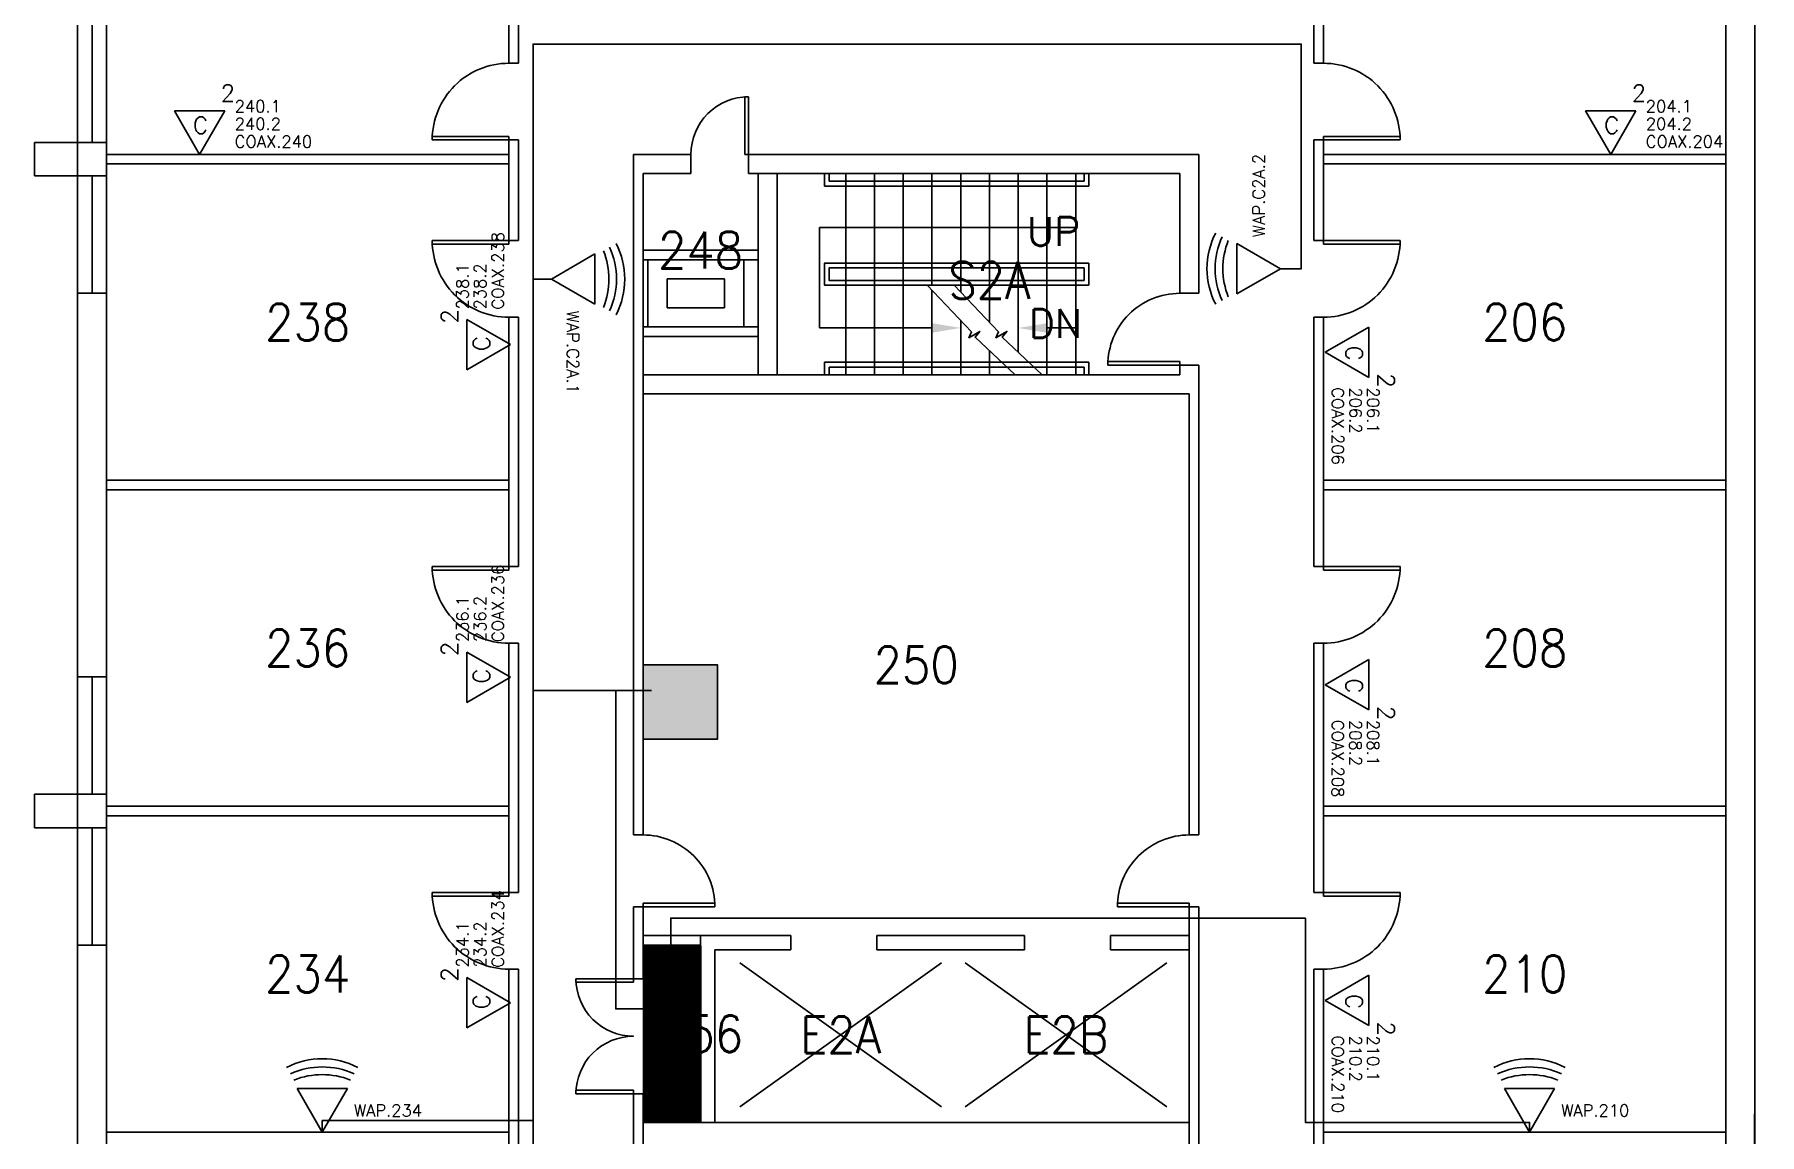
# Model space of a CAD drawing. Header units: inches. Extents: x -460 to 10305, y -938 to 5356.
# Drawn here: x 4018 to 4738, y 648 to 1107 of the extents above; entities that cross this region are included whole.
import ezdxf
from ezdxf.enums import TextEntityAlignment as Align

# ---------------------------------------------------------------- set-up
doc = ezdxf.new("R2010")
doc.units = ezdxf.units.IN
doc.header["$MEASUREMENT"] = 0
doc.set_wipeout_variables(frame=1)
for name, color, linetype in [('01-0263-02-DWG-BFP-ARCH$0$SP-DOORS', 5, 'Continuous'), ('01-0263-02-DWG-BFP-ARCH$0$SP-ELEVATOR', 112, 'Continuous'), ('01-0263-02-DWG-BFP-ARCH$0$SP-GROSS', 30, 'Continuous'), ('01-0263-02-DWG-BFP-ARCH$0$SP-GUARDRAIL', 150, 'Continuous'), ('01-0263-02-DWG-BFP-ARCH$0$SP-RMNO', 7, 'Continuous'), ('01-0263-02-DWG-BFP-ARCH$0$SP-ROOM', 7, 'Continuous'), ('01-0263-02-DWG-BFP-ARCH$0$SP-STAIRS', 1, 'Continuous'), ('01-0263-02-DWG-BFP-ARCH$0$SP-TEXT', 72, 'Continuous'), ('01-0263-02-DWG-BFP-ARCH$0$SP-WALL', 7, 'Continuous'), ('01-0263-02-DWG-BFP-ARCH$0$SP-WINDOWS', 6, 'Continuous'), ('T-Comm-E', 1, 'Continuous'), ('T-Comm-E-Wireless', 1, 'Continuous'), ('T-Comm-Path', 40, 'Continuous'), ('T-Comm-TR', 40, 'Continuous')]:
    doc.layers.add(name, color=color, linetype=linetype)
doc.layers.get('01-0263-02-DWG-BFP-ARCH$0$SP-ROOM').off()
doc.styles.add('01-0263-02-DWG-BFP-ARCH$0$ROMANS', font='ROMANS.shx', dxfattribs={"width": 0.9})
doc.styles.add('01-0263-02-DWG-BFP-ARCH$0$STANDARD', font='TXT.shx', dxfattribs={"height": 12})
doc.styles.add('3-32', font='SIMPLEX.shx', dxfattribs={"height": 9})
pattern_1 = [(45, (-2146.32676, -11547.80985), (-0.0883883476, 0.0883883476), [])]

# ---------------------------------------------------------------- blocks, each defined once
blk = doc.blocks.new('01-0263-02-DWG-BFP-ARCH$0$DOR00')
at = {"color": 0}
for p, q in [((0, 1), (0, 0)), ((1, 0), (1, 1))]:
    blk.add_line(p, q, dxfattribs=at)
blk = doc.blocks.new('01-0263-02-DWG-BFP-ARCH$0$DOR01')
at = {"color": 0}
for p, q in [((1, 1), (0, 1)), ((0, 1), (0, 0)), ((1, 0), (1, 1)), ((0, 0), (1, 0))]:
    blk.add_line(p, q, dxfattribs=at)
blk = doc.blocks.new('01-0263-02-DWG-BFP-ARCH$0$FMGRM1')
at = {"style": '01-0263-02-DWG-BFP-ARCH$0$ROMANS', "width": 0.9}
for tag, p in [('RMAREA', (0, -0.2836)), ('DATA1', (0, -0.443)), ('DATA2', (0, -0.6024)), ('DATA3', (0, -0.7618)), ('DATA4', (0, -0.9213)), ('DATA5', (0, -1.0807))]:
    blk.add_attdef(tag, text='', height=0.1172, dxfattribs=at).set_placement(p, align=Align.CENTER)
at = {"linetype": 'Continuous'}
blk.add_wipeout([(-0.375, -0.125), (0.375, -0.125), (0.375, 0.125), (-0.375, 0.125)], dxfattribs=at)
at = {"layer": '01-0263-02-DWG-BFP-ARCH$0$SP-RMNO', "style": '01-0263-02-DWG-BFP-ARCH$0$ROMANS', "width": 0.9}
blk.add_attdef('RMNUMB', text='', height=0.16, dxfattribs=at).set_placement((0, 0), align=Align.MIDDLE)
blk = doc.blocks.new('01-0263-02-DWG-BFP-ARCH', base_point=(1295.16, 1353.43))
at = {"layer": '01-0263-02-DWG-BFP-ARCH$0$SP-DOORS'}
for points in [[(1475.16, 2445.43, 0.414214), (1443.16, 2413.43, 0.414214)], [(1815.16, 2445.43, -0.414214), (1847.16, 2413.43, -0.414214)], [(1551.16, 2407.43, -0.414214), (1575.16, 2431.43, -0.414214)], [(1475.16, 2339.43, -0.414214), (1443.16, 2371.43, -0.414214)], [(1815.16, 2339.43, 0.414214), (1847.16, 2371.43, 0.414214)], [(1755.16, 2349.43, 0.414214), (1725.16, 2319.43, 0.414214)], [(1475.16, 2203.43, -0.414214), (1443.16, 2235.43, -0.414214)], [(1815.16, 2203.43, 0.414214), (1847.16, 2235.43, 0.414214)], [(1531.16, 2123.43, -0.414214), (1561.16, 2093.43, -0.414214)], [(1759.16, 2123.43, 0.414214), (1729.16, 2093.43, 0.414214)], [(1475.16, 2067.43, -0.414214), (1443.16, 2099.43, -0.414214)], [(1815.16, 2067.43, 0.414214), (1847.16, 2099.43, 0.414214)], [(1503.16, 2063.43, 0.414214), (1527.16, 2039.43, 0.414214), (1503.16, 2015.43, 0.414214)]]:
    blk.add_lwpolyline(points, format="xyb", dxfattribs=at)
at = {"layer": '01-0263-02-DWG-BFP-ARCH$0$SP-ELEVATOR'}
for p, q in [((1571.58, 2070.03), (1655.78, 2010.02)), ((1571.58, 2010.02), (1655.78, 2070.03)), ((1665.57, 2070.03), (1749.77, 2010.02)), ((1665.57, 2010.02), (1749.77, 2070.03))]:
    blk.add_line(p, q, dxfattribs=at)
at = {"layer": '01-0263-02-DWG-BFP-ARCH$0$SP-GROSS'}
blk.add_lwpolyline([(1995.16, 2641.43), (1295.16, 2641.43), (1295.16, 1353.43), (1995.06, 1353.48), (1995.03, 1373.67), (1995.16, 2641.43)], close=True, dxfattribs=at)
at = {"layer": '01-0263-02-DWG-BFP-ARCH$0$SP-GUARDRAIL'}
for p, q in [((1606.83, 2394.21), (1606.83, 2399.43)), ((1608.83, 2396.21), (1608.83, 2399.43)), ((1715.25, 2399.43), (1715.25, 2396.21)), ((1717.25, 2399.43), (1717.25, 2394.21)), ((1717.25, 2394.21), (1606.83, 2394.21)), ((1715.25, 2396.21), (1608.83, 2396.21)), ((1717.25, 2320.64), (1606.83, 2320.64)), ((1606.83, 2320.64), (1606.83, 2315.43)), ((1715.25, 2318.64), (1608.83, 2318.64)), ((1608.83, 2318.64), (1608.83, 2315.43)), ((1715.25, 2315.43), (1715.25, 2318.64)), ((1717.25, 2315.43), (1717.25, 2320.64))]:
    blk.add_line(p, q, dxfattribs=at)
for points in [[(1606.83, 2357.43), (1606.83, 2362.01), (1717.25, 2362.01)], [(1717.25, 2362.01), (1717.25, 2357.43)], [(1606.83, 2357.43), (1606.83, 2352.84), (1717.25, 2352.84)], [(1608.83, 2357.43), (1608.83, 2360.01), (1715.25, 2360.01)], [(1608.83, 2357.43), (1608.83, 2354.84), (1715.25, 2354.84)], [(1715.25, 2360.01), (1715.25, 2357.43)], [(1715.25, 2354.84), (1715.25, 2357.43)], [(1717.25, 2352.84), (1717.25, 2357.43)]]:
    blk.add_lwpolyline(points, dxfattribs=at)
at = {"layer": '01-0263-02-DWG-BFP-ARCH$0$SP-STAIRS'}
for p, q in [((1615.74, 2315.43), (1615.74, 2399.43)), ((1627.74, 2315.43), (1627.74, 2399.43)), ((1639.74, 2315.43), (1639.74, 2399.43)), ((1651.74, 2352.84), (1651.74, 2399.43)), ((1663.74, 2350.02), (1663.74, 2399.43)), ((1675.74, 2337.34), (1675.74, 2399.43)), ((1687.74, 2324.88), (1687.74, 2399.43)), ((1699.74, 2315.43), (1699.74, 2399.43)), ((1711.74, 2315.43), (1711.74, 2399.43)), ((1651.74, 2315.43), (1651.74, 2350.75)), ((1663.74, 2315.43), (1663.74, 2338.07)), ((1675.74, 2315.43), (1675.74, 2325.53))]:
    blk.add_line(p, q, dxfattribs=at)
for points in [[(1686.51, 2315.43), (1669.77, 2331.14), (1671.72, 2333.53), (1667.16, 2330.92), (1668.25, 2333.31), (1649.77, 2352.84)], [(1697.82, 2315.43), (1681.07, 2331.14), (1683.03, 2333.53), (1678.46, 2330.92), (1679.55, 2333.31), (1661.07, 2352.84)]]:
    blk.add_lwpolyline(points, dxfattribs=at)
at = {"layer": '01-0263-02-DWG-BFP-ARCH$0$SP-TEXT'}
for p, q in [((1604.75, 2334.98), (1604.75, 2376.9)), ((1604.75, 2376.9), (1711.74, 2376.9)), ((1651.74, 2334.98), (1604.75, 2334.98)), ((1699.74, 2334.98), (1711.74, 2334.98))]:
    blk.add_line(p, q, dxfattribs=at)
for points in [[(1651.74, 2332.98), (1651.74, 2336.98), (1663.74, 2334.98)], [(1699.74, 2336.98), (1699.74, 2332.98), (1687.74, 2334.98)]]:
    blk.add_solid(points, dxfattribs=at)
at = {"layer": '01-0263-02-DWG-BFP-ARCH$0$SP-WALL'}
for p, q in [((1995.16, 2641.43), (1995.16, 1375.43)), ((1983.16, 2629.43), (1983.16, 1365.43)), ((1475.16, 2445.43), (1475.16, 2461.43)), ((1479.16, 2445.43), (1479.16, 2461.43)), ((1811.16, 2445.43), (1811.16, 2461.43)), ((1815.16, 2445.43), (1815.16, 2461.43)), ((1307.16, 2412.43), (1277.16, 2412.43)), ((1277.16, 2412.43), (1277.16, 2398.43)), ((1295.16, 2412.43), (1295.16, 2398.43)), ((1475.16, 2371.43), (1475.16, 2413.43)), ((1479.16, 2371.43), (1479.16, 2413.43)), ((1811.16, 2371.43), (1811.16, 2413.43)), ((1815.16, 2371.43), (1815.16, 2413.43)), ((1307.16, 2407.43), (1475.16, 2407.43)), ((1527.16, 2407.43), (1551.16, 2407.43)), ((1527.16, 2123.43), (1527.16, 2407.43)), ((1575.16, 2407.43), (1763.16, 2407.43)), ((1763.16, 2349.43), (1763.16, 2407.43)), ((1983.16, 2407.43), (1815.16, 2407.43)), ((1277.16, 2398.43), (1307.16, 2398.43)), ((1307.16, 2403.43), (1475.16, 2403.43)), ((1531.16, 2399.43), (1551.16, 2399.43)), ((1531.16, 2123.43), (1531.16, 2399.43)), ((1575.16, 2399.43), (1755.16, 2399.43)), ((1579.16, 2315.43), (1579.16, 2399.43)), ((1587.16, 2315.43), (1587.16, 2399.43)), ((1755.16, 2399.43), (1755.16, 2349.43)), ((1983.16, 2403.43), (1815.16, 2403.43)), ((1531.16, 2367.43), (1579.16, 2367.43)), ((1531.16, 2363.43), (1579.16, 2363.43)), ((1533.16, 2335.43), (1533.16, 2363.43)), ((1573.16, 2335.43), (1573.16, 2363.43)), ((1541.16, 2355.43), (1565.16, 2355.43)), ((1541.16, 2343.43), (1541.16, 2355.43)), ((1565.16, 2343.43), (1565.16, 2355.43)), ((1295.16, 2349.43), (1307.16, 2349.43)), ((1541.16, 2343.43), (1565.16, 2343.43)), ((1475.16, 2235.43), (1475.16, 2339.43)), ((1479.16, 2235.43), (1479.16, 2339.43)), ((1531.16, 2335.43), (1579.16, 2335.43)), ((1811.16, 2235.43), (1811.16, 2339.43)), ((1815.16, 2235.43), (1815.16, 2339.43)), ((1531.16, 2331.43), (1579.16, 2331.43)), ((1755.16, 2319.43), (1755.16, 2315.43)), ((1763.16, 2123.43), (1763.16, 2319.43)), ((1531.16, 2315.43), (1755.16, 2315.43)), ((1531.16, 2307.43), (1759.16, 2307.43)), ((1759.16, 2123.43), (1759.16, 2307.43)), ((1307.16, 2271.43), (1475.16, 2271.43)), ((1983.16, 2271.43), (1815.16, 2271.43)), ((1307.16, 2267.43), (1475.16, 2267.43)), ((1983.16, 2267.43), (1815.16, 2267.43)), ((1475.16, 2099.43), (1475.16, 2203.43)), ((1479.16, 2099.43), (1479.16, 2203.43)), ((1811.16, 2099.43), (1811.16, 2203.43)), ((1815.16, 2099.43), (1815.16, 2203.43)), ((1295.16, 2189.43), (1307.16, 2189.43)), ((1307.16, 2140.43), (1277.16, 2140.43)), ((1277.16, 2140.43), (1277.16, 2126.43)), ((1295.16, 2140.43), (1295.16, 2126.43)), ((1307.16, 2135.43), (1475.16, 2135.43)), ((1307.16, 2131.43), (1475.16, 2131.43)), ((1983.16, 2135.43), (1815.16, 2135.43)), ((1983.16, 2131.43), (1815.16, 2131.43)), ((1277.16, 2126.43), (1307.16, 2126.43)), ((1527.16, 2063.43), (1527.16, 2093.43)), ((1531.16, 2063.43), (1531.16, 2093.43)), ((1759.16, 1858.93), (1759.16, 2093.43)), ((1763.16, 1831.43), (1763.16, 2093.43)), ((1531.16, 2081.43), (1592.8, 2081.43)), ((1555.16, 2003.43), (1555.16, 2081.43)), ((1628.8, 2081.43), (1690.34, 2081.43)), ((1726.34, 2081.43), (1759.16, 2081.43)), ((1295.16, 2077.43), (1307.16, 2077.43)), ((1531.16, 2077.43), (1555.16, 2077.43)), ((1561.16, 2075.43), (1592.8, 2075.43)), ((1561.16, 2003.43), (1561.16, 2075.43)), ((1628.8, 2075.43), (1690.34, 2075.43)), ((1726.34, 2075.43), (1759.16, 2075.43)), ((1475.16, 1963.43), (1475.16, 2067.43)), ((1479.16, 1963.43), (1479.16, 2067.43)), ((1811.16, 1963.43), (1811.16, 2067.43)), ((1815.16, 1963.43), (1815.16, 2067.43)), ((1527.16, 1831.43), (1527.16, 2015.43)), ((1531.16, 1858.93), (1531.16, 2015.43)), ((1531.16, 2003.43), (1759.16, 2003.43)), ((1307.16, 1999.43), (1475.16, 1999.43)), ((1983.16, 1999.43), (1815.16, 1999.43))]:
    blk.add_line(p, q, dxfattribs=at)
for points in [[(1295.16, 1904.43), (1295.16, 2411.43), (1295.16, 2641.43)], [(1307.16, 1904.43), (1307.16, 2411.43), (1307.16, 2629.43)]]:
    blk.add_lwpolyline(points, dxfattribs=at)
at = {"layer": '01-0263-02-DWG-BFP-ARCH$0$SP-WINDOWS'}
for p, q in [((1301.16, 2461.43), (1301.16, 2412.43)), ((1301.16, 2349.43), (1301.16, 2398.43)), ((1301.16, 2189.43), (1301.16, 2140.43)), ((1301.16, 2077.43), (1301.16, 2126.43))]:
    blk.add_line(p, q, dxfattribs=at)
at = {"layer": '01-0263-02-DWG-BFP-ARCH$0$SP-DOORS'}
for p, xscale, yscale, zscale, rotation in [((1575.16, 2407.43), 24, 1.5, 24, 90.00000000000323), ((1475.16, 2413.43), 32, -1.5, 32, 180), ((1475.16, 2371.43), 32, 1.5, 32, 180), ((1755.16, 2319.43), 30, -1.5, 30, 180), ((1475.16, 2235.43), 32, 1.5, 32, 180), ((1475.16, 2099.43), 32, 1.5, 32, 180), ((1759.16, 2093.43), 30, -1.5, 30, 180), ((1527.16, 2063.43), 24, 1.5, 24, 180), ((1527.16, 2015.43), 24, -1.5, 24, 180)]:
    blk.add_blockref('01-0263-02-DWG-BFP-ARCH$0$DOR01', p, dxfattribs=dict(at, xscale=xscale, yscale=yscale, zscale=zscale, rotation=rotation))
for p, xscale, yscale, zscale in [((1815.16, 2413.43), 32, 1.5, 32), ((1815.16, 2371.43), 32, -1.5, 32), ((1815.16, 2235.43), 32, -1.5, 32), ((1815.16, 2099.43), 32, -1.5, 32), ((1531.16, 2093.43), 30, 1.5, 30)]:
    blk.add_blockref('01-0263-02-DWG-BFP-ARCH$0$DOR01', p, dxfattribs=dict(at, xscale=xscale, yscale=yscale, zscale=zscale))
at = {"layer": '01-0263-02-DWG-BFP-ARCH$0$SP-WALL'}
for p, xscale, yscale, zscale, rotation in [((1475.16, 2413.43), 32, -4, 32, 90), ((1815.16, 2413.43), 32, 3.999999999999773, 32, 90), ((1575.16, 2399.43), 24, -7.999999999999544, 24, 180), ((1475.16, 2371.43), 32, 4, 32, 270), ((1815.16, 2371.43), 32, -3.999999999999773, 32, 270), ((1755.16, 2319.43), 30, -7.999999999999773, 30, 90), ((1475.16, 2235.43), 32, 4, 32, 270), ((1815.16, 2235.43), 32, -4.000000000000227, 32, 270), ((1531.16, 2093.43), 30, 4, 30, 90), ((1759.16, 2093.43), 30, -3.999999999999773, 30, 90), ((1475.16, 2099.43), 32, 4, 32, 270), ((1815.16, 2099.43), 32, -3.999999999999773, 32, 270), ((1531.16, 2015.43), 48, 4, 48, 90)]:
    blk.add_blockref('01-0263-02-DWG-BFP-ARCH$0$DOR00', p, dxfattribs=dict(at, xscale=xscale, yscale=yscale, zscale=zscale, rotation=rotation))
at = {"layer": '01-0263-02-DWG-BFP-ARCH$0$SP-WALL', "xscale": 36, "yscale": 6, "zscale": 36}
for p in [(1592.8, 2075.43), (1690.34, 2075.43)]:
    blk.add_blockref('01-0263-02-DWG-BFP-ARCH$0$DOR00', p, dxfattribs=at)
at = {"layer": '01-0263-02-DWG-BFP-ARCH$0$SP-TEXT', "style": '01-0263-02-DWG-BFP-ARCH$0$STANDARD'}
for s, p in [('UP', (1713.56, 2375.25)), ('DN', (1714.39, 2336.82))]:
    blk.add_text(s, height=12, dxfattribs=at).set_placement(p, align=Align.MIDDLE_RIGHT)
at = {"layer": '01-0263-02-DWG-BFP-ARCH$0$SP-ROOM'}
ref = blk.add_blockref('01-0263-02-DWG-BFP-ARCH$0$FMGRM1', (1555.16, 2367.43), dxfattribs=dict(at, xscale=96, yscale=96, zscale=96))
ref.add_attrib('RMNUMB', '248', dxfattribs={"layer": '01-0263-02-DWG-BFP-ARCH$0$SP-RMNO', "height": 15.36, "style": '01-0263-02-DWG-BFP-ARCH$0$ROMANS', "width": 0.9}).set_placement((1555.16, 2367.43), align=Align.MIDDLE)
ref = blk.add_blockref('01-0263-02-DWG-BFP-ARCH$0$FMGRM1', (1675.74, 2354.84), dxfattribs=dict(at, xscale=96, yscale=96, zscale=96))
ref.add_attrib('RMNUMB', 'S2A', dxfattribs={"layer": '01-0263-02-DWG-BFP-ARCH$0$SP-RMNO', "height": 15.36, "style": '01-0263-02-DWG-BFP-ARCH$0$ROMANS', "width": 0.9}).set_placement((1675.74, 2354.84), align=Align.MIDDLE)
ref = blk.add_blockref('01-0263-02-DWG-BFP-ARCH$0$FMGRM1', (1391.16, 2337.43), dxfattribs=dict(at, xscale=96, yscale=96, zscale=96))
ref.add_attrib('RMNUMB', '238', dxfattribs={"layer": '01-0263-02-DWG-BFP-ARCH$0$SP-RMNO', "height": 15.36, "style": '01-0263-02-DWG-BFP-ARCH$0$ROMANS', "width": 0.9}).set_placement((1391.16, 2337.43), align=Align.MIDDLE)
ref = blk.add_blockref('01-0263-02-DWG-BFP-ARCH$0$FMGRM1', (1899.16, 2337.43), dxfattribs=dict(at, xscale=96, yscale=96, zscale=96))
ref.add_attrib('RMNUMB', '206', dxfattribs={"layer": '01-0263-02-DWG-BFP-ARCH$0$SP-RMNO', "height": 15.36, "style": '01-0263-02-DWG-BFP-ARCH$0$ROMANS', "width": 0.9}).set_placement((1899.16, 2337.43), align=Align.MIDDLE)
ref = blk.add_blockref('01-0263-02-DWG-BFP-ARCH$0$FMGRM1', (1391.16, 2201.43), dxfattribs=dict(at, xscale=96, yscale=96, zscale=96))
ref.add_attrib('RMNUMB', '236', dxfattribs={"layer": '01-0263-02-DWG-BFP-ARCH$0$SP-RMNO', "height": 15.36, "style": '01-0263-02-DWG-BFP-ARCH$0$ROMANS', "width": 0.9}).set_placement((1391.16, 2201.43), align=Align.MIDDLE)
ref = blk.add_blockref('01-0263-02-DWG-BFP-ARCH$0$FMGRM1', (1899.16, 2201.43), dxfattribs=dict(at, xscale=96, yscale=96, zscale=96))
ref.add_attrib('RMNUMB', '208', dxfattribs={"layer": '01-0263-02-DWG-BFP-ARCH$0$SP-RMNO', "height": 15.36, "style": '01-0263-02-DWG-BFP-ARCH$0$ROMANS', "width": 0.9}).set_placement((1899.16, 2201.43), align=Align.MIDDLE)
ref = blk.add_blockref('01-0263-02-DWG-BFP-ARCH$0$FMGRM1', (1645.16, 2194.43), dxfattribs=dict(at, xscale=96, yscale=96, zscale=96))
ref.add_attrib('RMNUMB', '250', dxfattribs={"layer": '01-0263-02-DWG-BFP-ARCH$0$SP-RMNO', "height": 15.36, "style": '01-0263-02-DWG-BFP-ARCH$0$ROMANS', "width": 0.9}).set_placement((1645.16, 2194.43), align=Align.MIDDLE)
ref = blk.add_blockref('01-0263-02-DWG-BFP-ARCH$0$FMGRM1', (1391.16, 2065.43), dxfattribs=dict(at, xscale=96, yscale=96, zscale=96))
ref.add_attrib('RMNUMB', '234', dxfattribs={"layer": '01-0263-02-DWG-BFP-ARCH$0$SP-RMNO', "height": 15.36, "style": '01-0263-02-DWG-BFP-ARCH$0$ROMANS', "width": 0.9}).set_placement((1391.16, 2065.43), align=Align.MIDDLE)
ref = blk.add_blockref('01-0263-02-DWG-BFP-ARCH$0$FMGRM1', (1899.16, 2065.43), dxfattribs=dict(at, xscale=96, yscale=96, zscale=96))
ref.add_attrib('RMNUMB', '210', dxfattribs={"layer": '01-0263-02-DWG-BFP-ARCH$0$SP-RMNO', "height": 15.36, "style": '01-0263-02-DWG-BFP-ARCH$0$ROMANS', "width": 0.9}).set_placement((1899.16, 2065.43), align=Align.MIDDLE)
ref = blk.add_blockref('01-0263-02-DWG-BFP-ARCH$0$FMGRM1', (1555.16, 2040.43), dxfattribs=dict(at, xscale=96, yscale=96, zscale=96))
ref.add_attrib('RMNUMB', '256', dxfattribs={"layer": '01-0263-02-DWG-BFP-ARCH$0$SP-RMNO', "height": 15.36, "style": '01-0263-02-DWG-BFP-ARCH$0$ROMANS', "width": 0.9}).set_placement((1555.16, 2040.43), align=Align.MIDDLE)
ref = blk.add_blockref('01-0263-02-DWG-BFP-ARCH$0$FMGRM1', (1707.67, 2040.03), dxfattribs=dict(at, xscale=96, yscale=96, zscale=96))
ref.add_attrib('RMNUMB', 'E2B', dxfattribs={"layer": '01-0263-02-DWG-BFP-ARCH$0$SP-RMNO', "height": 15.36, "style": '01-0263-02-DWG-BFP-ARCH$0$ROMANS', "width": 0.9}).set_placement((1707.67, 2040.03), align=Align.MIDDLE)
ref = blk.add_blockref('01-0263-02-DWG-BFP-ARCH$0$FMGRM1', (1613.68, 2040.03), dxfattribs=dict(at, xscale=96, yscale=96, zscale=96))
ref.add_attrib('RMNUMB', 'E2A', dxfattribs={"layer": '01-0263-02-DWG-BFP-ARCH$0$SP-RMNO', "height": 15.36, "style": '01-0263-02-DWG-BFP-ARCH$0$ROMANS', "width": 0.9}).set_placement((1613.68, 2040.03), align=Align.MIDDLE)
blk = doc.blocks.new('WIRELESS')
for p, q in [((10.5, 18.19), (-10.5, 18.19)), ((-10.5, 18.19), (0, 0)), ((0, 0), (10.5, 18.19))]:
    blk.add_line(p, q)
for centre, start, end in [((0, -1.44), 62.42971, 117.57029), ((0, -4.89), 65.52052, 114.47948), ((0, -8.1), 68.40947, 111.59053)]:
    blk.add_arc(centre, 32.08, start, end)
at = {"style": '3-32', "flags": 1}
for tag, p in [('RM_NUMBER', (50.85, 153.68)), ('UTP_CATEGORY', (50.85, 140.31)), ('QUANTITY_UTP', (50.85, 127.18)), ('WIRELESS_OUTLET_LOCATION', (50.85, 114.16)), ('TELECOMM_ROOM', (50.85, 100.31)), ('QTY_COAX', (50.33, 74.2)), ('POS_2', (166.1, 63.3)), ('POS_3', (166.1, 55.3)), ('POS_4', (166.1, 46.8)), ('POS_5', (166.1, 38.67)), ('POS_6', (166.1, 30.05))]:
    blk.add_attdef(tag, p, '', height=5, dxfattribs=at)
at = {"flags": 1}
for tag, p in [('SERIAL_NUMBER', (51.84, 50.25)), ('MAC_ADDRESS', (51.84, 26.25)), ('ELEVATION', (51.84, 2.25)), ('WO_NUMBER', (53.96, -25.57))]:
    blk.add_attdef(tag, text='', height=5, dxfattribs=at).set_placement(p, align=Align.BOTTOM_LEFT)
at = {"style": '3-32'}
blk.add_attdef('POS_1', (13.17, 6.52), '', height=5, dxfattribs=at)
blk = doc.blocks.new('VOICE(1)DATA(1)COAX(1)')
for p, q in [((0, 0), (-10.5, 18.19)), ((-10.5, 18.19), (10.5, 18.19)), ((10.5, 18.19), (0, 0))]:
    blk.add_line(p, q)
at = {"char_height": 7, "attachment_point": 1, "style": '3-32'}
for s, insert, width in [('2', (8.78, 29.02), 11.7808), ('C', (-2.75, 15.62), 12.7033)]:
    blk.add_mtext(s, dxfattribs=dict(at, insert=insert, width=width))
at = {"style": '3-32', "flags": 1}
for tag, p in [('RM_NUMBER', (92.08, 138.94)), ('UTP_CATEGORY', (92.08, 125.57)), ('QUANTITY_UTP', (92.08, 112.44)), ('WIRELESS_OUTLET_LOCATION', (92.08, 99.43)), ('TELECOMM_ROOM', (92.08, 85.57)), ('QTY_COAX', (91.33, 59.47)), ('POS_4', (202.73, 34.3)), ('POS_5', (202.73, 26.05)), ('POS_6', (202.73, 17.55))]:
    blk.add_attdef(tag, p, '', height=5, dxfattribs=at)
at = {"flags": 1}
blk.add_attdef('WO_NUMBER', text='', height=5, dxfattribs=at).set_placement((90.2, 43.13), align=Align.BOTTOM_LEFT)
at = {"style": '3-32'}
for tag, p in [('POS_1', (14.63, 17.54)), ('POS_2', (14.64, 10.22)), ('POS_3', (14.62, 2.8))]:
    blk.add_attdef(tag, p, '', height=5, dxfattribs=at)

msp = doc.modelspace()

# ---------------------------------------------------------------- block references
msp.add_blockref('01-0263-02-DWG-BFP-ARCH', (4035.95, 3.26))

# ---------------------------------------------------------------- next in the draw order: hatches: boundary and pattern name
at = {"layer": 'T-Comm-TR'}
msp.add_hatch(color=40, dxfattribs=at).paths.add_polyline_path([(4271.95, 844.26), (4303.02, 844.26), (4303.02, 813.19), (4271.95, 813.19)])
h = msp.add_hatch(dxfattribs=at)
h.set_pattern_fill('ANSI31', color=256)
h.set_pattern_definition(pattern_1)
h.paths.add_polyline_path([(6275.95, 727.21), (6252.02, 727.21), (6252.02, 653.26), (6275.95, 653.26), (6275.95, 665.26), (6275.97, 713.26), (6275.95, 713.26)])
h.paths.add_polyline_path([(4296.06, 726.93), (4272.08, 726.93), (4272.08, 653.27), (4296.06, 653.27)])
h.paths.add_polyline_path([(4274.34, 678.74), (4317.56, 678.74), (4317.56, 701.78), (4274.34, 701.78)], flags=9)
h = msp.add_hatch(dxfattribs=at)
h.set_pattern_fill('ANSI31', color=256)
h.set_pattern_definition(pattern_1)
h.paths.add_polyline_path([(4295.95, 726.93), (4272.08, 726.93), (4272.08, 653.27), (4295.95, 653.27)])
h.paths.add_polyline_path([(4274.34, 678.74), (4317.56, 678.74), (4317.56, 701.78), (4274.34, 701.78)], flags=9)

# ---------------------------------------------------------------- next in the draw order: linework, layer by layer
at = {"layer": 'T-Comm-Path'}
for points in [[(4275.49, 833.54), (4226.07, 833.54), (4226.07, 1103.26), (4546.71, 1103.26), (4546.71, 1009.55), (4537.96, 1009.55)], [(4275.49, 833.54), (4226.07, 833.54), (4226.07, 1005.19), (4233.69, 1005.19)], [(4271.95, 833.54), (4226.07, 833.54), (4226.07, 654.09), (4138.04, 654.09), (4138.04, 649.26)], [(4275.49, 833.54), (4226.07, 833.54), (4226.07, 251.99), (4235.13, 251.99)], [(4275.49, 833.54), (4226.07, 833.54), (4226.07, 193.01), (4549.01, 193.01), (4549.01, 247.64), (4537.87, 247.64)], [(4272.08, 700.67), (4260.55, 700.67), (4260.55, 833.54), (4271.95, 833.54)], [(4283.48, 726.93), (4283.48, 738.56), (4548.42, 738.56), (4548.42, 653.28), (4641.95, 653.28), (4641.95, 649.26)]]:
    msp.add_lwpolyline(points, dxfattribs=at)
at = {"layer": 'T-Comm-TR'}
for points in [[(4271.95, 844.26), (4303.02, 844.26), (4303.02, 813.19), (4271.95, 813.19)], [(4272.08, 726.93), (4296.06, 726.93), (4296.06, 653.27), (4272.08, 653.27)]]:
    msp.add_lwpolyline(points, close=True, dxfattribs=at)

# ---------------------------------------------------------------- next in the draw order: block references
at = {"layer": 'T-Comm-E'}
for p, values in [((4086.88, 1057.26), {'POS_1': '240.1', 'POS_2': '240.2', 'POS_3': 'COAX.240'}), ((4675.85, 1057.26), {'POS_1': '204.1', 'POS_2': '204.2', 'POS_3': 'COAX.204'})]:
    msp.add_blockref('VOICE(1)DATA(1)COAX(1)', p, dxfattribs=at).add_auto_attribs(values)
for p, rotation, values in [((4216.65, 977.87), 90, {'POS_1': '238.1', 'POS_2': '238.2', 'POS_3': 'COAX.238'}), ((4556.65, 974.67), 270, {'POS_1': '206.1', 'POS_2': '206.2', 'POS_3': 'COAX.206'}), ((4216.65, 839.08), 90, {'POS_1': '236.1', 'POS_2': '236.2', 'POS_3': 'COAX.236'}), ((4556.65, 835.91), 270, {'POS_1': '208.1', 'POS_2': '208.2', 'POS_3': 'COAX.208'}), ((4216.65, 703.24), 90, {'POS_1': '234.1', 'POS_2': '234.2', 'POS_3': 'COAX.234'}), ((4556.65, 704.2), 270, {'POS_1': '210.1', 'POS_2': '210.2', 'POS_3': 'COAX.210'})]:
    msp.add_blockref('VOICE(1)DATA(1)COAX(1)', p, dxfattribs=dict(at, rotation=rotation)).add_auto_attribs(values)
at = {"layer": 'T-Comm-E-Wireless'}
for p, rotation, values in [((4537.96, 1009.55), 90, {'POS_1': 'WAP.C2A.2'}), ((4233.69, 1005.19), 270, {'POS_1': 'WAP.C2A.1'})]:
    msp.add_blockref('WIRELESS', p, dxfattribs=dict(at, rotation=rotation)).add_auto_attribs(values)
for p, values in [((4138.04, 649.26), {'POS_1': 'WAP.234'}), ((4641.95, 649.26), {'POS_1': 'WAP.210'})]:
    msp.add_blockref('WIRELESS', p, dxfattribs=at).add_auto_attribs(values)

doc.saveas('drawing.dxf')
